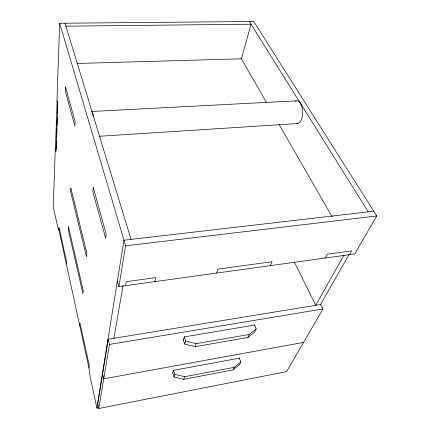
<?xml version="1.0" encoding="UTF-8"?>
<svg xmlns="http://www.w3.org/2000/svg" width="430" height="430" viewBox="0 0 430 430"><rect width="100%" height="100%" fill="white"/><g stroke="black" fill="none" stroke-linecap="round" stroke-linejoin="round"><path stroke-width="0.64" d="M117.358 281.145L118.857 286.616L354.712 253.958L376.744 215.968L253.764 21.5L59.673 23.258L56.959 100.803L57.738 103.823L56.002 151.661L55.287 148.64L53.255 206.631L57.701 227.121L58.91 229.942L88.945 367.999L90.235 377.196L96.922 408.032L98.825 407.661M56.249 148.995L56.54 141.024M56.69 137.036L56.98 129.065M57.125 125.076L57.416 117.105M57.561 113.117L57.824 105.807M58.91 229.942L59.039 227.169L66.397 260.843L66.225 263.568M79.7 325.494L79.953 322.898L89.268 365.516L88.945 367.999M96.922 408.032L123.953 240.203L373.745 211.232M108.193 339.227L97.787 403.689L98.835 408.5L286.595 371.638L322.946 308.982L320.699 304.499L108.193 339.227L109.478 344.43L98.835 408.5M118.857 286.616L125.619 245.815L59.673 23.258M113.885 338.394L123.039 285.59M125.501 285.697L126.221 281.655L155.73 277.629L154.8 281.639M172.726 372.944L173.575 370.311L239.365 358.174M183.33 339.958L184.314 336.905L254.538 325.069M239.225 357.814L240.827 361.979L239.612 364.586L233.049 369.934L183.685 379.314L173.946 376.922L174.8 374.299L173.457 369.929M254.388 324.698L256.178 329.004L254.775 332.014L247.868 337.464L195.172 346.655L184.69 344.081L185.685 341.044L184.282 336.819M216.58 273.082L217.935 269.137L272.072 261.746L270.368 265.638M183.685 379.314L184.599 376.702L234.237 367.338L240.827 361.979M195.172 346.655L196.23 343.635L249.233 334.465L256.178 329.004M233.049 369.934L234.237 367.338M247.868 337.464L249.233 334.465M325.322 258.027L327.354 254.195L351.659 250.878L349.488 254.678M315.738 305.364L343.968 255.108M320.35 304.859L349.203 254.264M303.558 342.398L103.764 378.83L102.609 373.826M109.478 344.43L322.946 308.982M125.619 245.815L376.744 215.968M99.142 136.278L297.77 123.544M91.525 111.477L296.275 100.856M57.738 103.823L57.12 100.792L55.438 148.629L55.868 150.446M76.911 63.479L241.402 58.803L251.034 24.22L65.903 26.16M185.685 341.044L196.23 343.635M174.8 374.299L184.599 376.702M249.357 21.538L368.257 211.866M241.155 58.367L266.482 102.496M279.108 124.49L332.094 216.79M294.313 262.08L315.765 305.305M183.105 339.27L184.69 344.081M172.613 372.568L173.946 376.922M65.005 23.209L131.042 239.381M295.335 101.26A11.406 5.536 88.7 0 1 302.629 111.526A11.406 5.536 88.7 0 1 296.329 123.405M92.17 112.569A12.658 2.403 85.6 0 1 93.46 116.788M65.51 86.914L65.317 91.176L74.815 125.856L75.083 121.582L65.51 86.914M68.467 226.648L68.273 229.814L82.909 293.609L83.21 290.556L68.467 226.648M70.864 188.168L70.638 191.769L86.527 256.807L86.871 253.302L70.864 188.168M93.251 187.394L92.837 191.629L105.613 238.268L106.151 234.108L93.251 187.394"/></g></svg>
